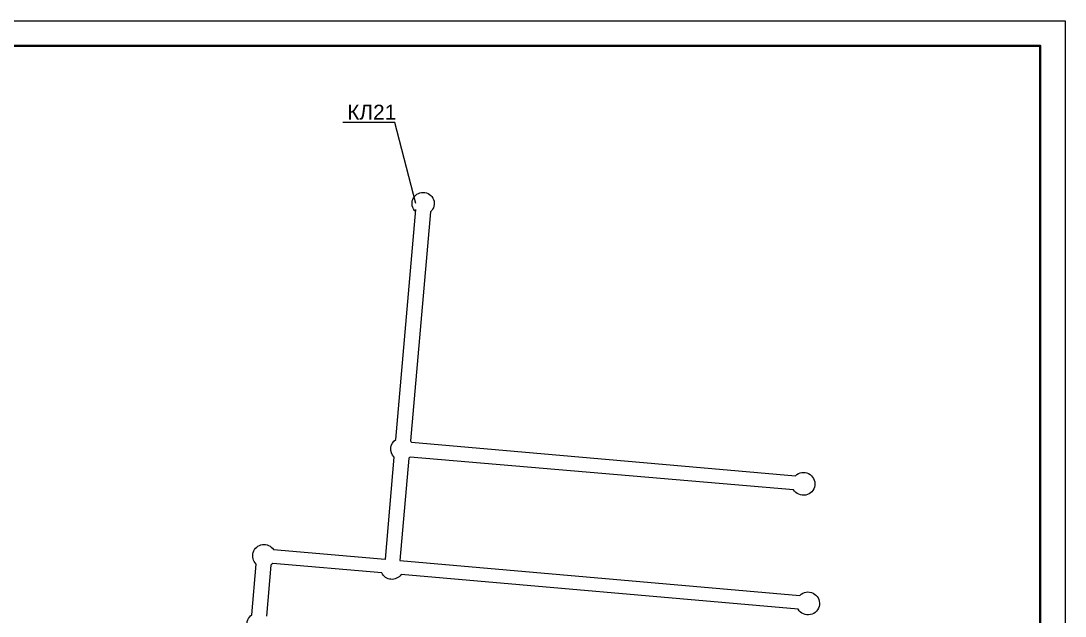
# Model space of a CAD drawing. Header units: millimetres. Extents: x 946 to 259010, y 548 to 42559.
# Drawn here: x 54875 to 68875, y 32187 to 40159 of the extents above; entities that cross this region are included whole.
import ezdxf
from ezdxf import colors
from ezdxf.entities.mleader import LeaderData, LeaderLine
from ezdxf.math import Vec2, Vec3

# ---------------------------------------------------------------- set-up
doc = ezdxf.new("R2010")
doc.units = ezdxf.units.MM
doc.linetypes.add('2-Columns and grid$0$084_(М5) Неукрепленный откос', pattern=[0])
for name, color, linetype, lineweight in [('00-рамка', 7, 'Continuous', 40), ('19-канальяК2', 54, 'Continuous', 40), ('Размеры КР', 23, 'Continuous', 13)]:
    doc.layers.add(name, color=color, linetype=linetype, lineweight=lineweight)
doc.styles.add('2_0-Ариел', font='arial.ttf', dxfattribs={"height": 2})

# ---------------------------------------------------------------- blocks, each defined once
blk = doc.blocks.new('_None')

msp = doc.modelspace()

# ---------------------------------------------------------------- linework, layer by layer
at = {"layer": '00-рамка', "lineweight": 15}
msp.add_lwpolyline([(40875, 40159), (68875, 40159), (68875, 559), (40875, 559)], close=True, dxfattribs=at)
at = {"layer": '00-рамка', "lineweight": 40}
msp.add_lwpolyline([(42208.3, 39825.7), (68541.7, 39825.7), (68541.7, 892.3), (42208.3, 892.3)], close=True, dxfattribs=at)
at = {"layer": 'Размеры КР', "color": 0, "linetype": '2-Columns and grid$0$084_(М5) Неукрепленный откос', "lineweight": 13, "ltscale": 100}
for p, q in [((59901.1, 34553.4), (60169.7, 37632.9)), ((60366.9, 37602.7), (60097.9, 34533.1)), ((60111.9, 34516.3), (65260, 34067.2)), ((59761.2, 32949.1), (59880.5, 34317.1)), ((60077.7, 34302.9), (59957.6, 32932)), ((65235, 33880), (60094.7, 34317.3)), ((58261.6, 33079.9), (59761.1, 32949.1)), ((59957.6, 32932), (65319.6, 32464.3)), ((57969.6, 32203), (58028.9, 32882.6)), ((58227.6, 32869.5), (58168.1, 32187.6)), ((59714, 32764.8), (58252, 32892.3)), ((65296.5, 32277.9), (59972.1, 32742.3))]:
    msp.add_line(p, q, dxfattribs=at)
for points in [[(60167.2, 37604.7, -2.5945787), (60366.9, 37602.7)], [(59880.5, 34317.1, -0.4736059), (59901.1, 34553.4)], [(60097.9, 34533.1, -0.0356425), (60111.9, 34516.3)], [(60094.7, 34317.3, -0.0363813), (60077.7, 34302.9, -0.0363813)], [(65260, 34067.2, -2.9018586), (65235, 33880)], [(58028.9, 32882.6, -1.0991879), (58261.6, 33079.9, -1.0991879)], [(59761.1, 32949.1, -0.0000985), (59761.2, 32949.1)], [(58252, 32892.3, -0.0546322), (58227.6, 32869.5)], [(59972.1, 32742.3, -0.5763653), (59714, 32764.8)], [(65319.6, 32464.3, -2.9206358), (65296.5, 32277.9)], [(58179, 31985.2, -1.1532311), (57969.6, 32203)]]:
    msp.add_lwpolyline(points, format="xyb", dxfattribs=at)

# ---------------------------------------------------------------- leaders
at = {"layer": '19-канальяК2', "lineweight": 30}
ml = msp.add_multileader_mtext('Standard', dxfattribs=at)
ml.set_content('КЛ21', color=256, style='2_0-Ариел')
ml.set_leader_properties()
ml.set_arrow_properties(name='NONE')
ml.build(insert=Vec2(0, 0))
ml.multileader.update_dxf_attribs({"text_left_attachment_type": 6, "text_right_attachment_type": 6, "dogleg_length": 0, "arrow_head_size": 100})
ctx = ml.context
ctx.base_point, ctx.char_height, ctx.arrow_head_size, ctx.landing_gap_size, ctx.plane_origin = Vec3(59269.1, 38796.5, 530), 200, 100, 18, Vec3(74752.9, 49575.7, 530)
ctx.left_attachment, ctx.right_attachment, ctx.text_align_type = 6, 6, 1
notes = []
notes.append((ctx, [(1, (1, 1, 0), (59888.7, 38796.5, 530), (-1, 0), 0, [(0, [(60168.2, 37714.3, 530)], 0, [])])]))
ctx.mtext.insert, ctx.mtext.alignment, ctx.mtext.flow_direction = Vec3(59578.9, 39036.5, 530), 2, 5
for ctx, leaders in notes:
    for number, flags, end, landing, length, lines in leaders:
        leader = LeaderData()
        leader.index, (leader.has_last_leader_line, leader.has_dogleg_vector, leader.attachment_direction) = number, flags
        leader.last_leader_point, leader.dogleg_vector, leader.dogleg_length = Vec3(end), Vec3(landing), length
        for number, points, colour, breaks in lines:
            line = LeaderLine()
            line.index, line.vertices, line.color, line.breaks = number, Vec3.list(points), colors.encode_raw_color(colour), breaks
            leader.lines.append(line)
        ctx.leaders.append(leader)

doc.saveas('drawing.dxf')
